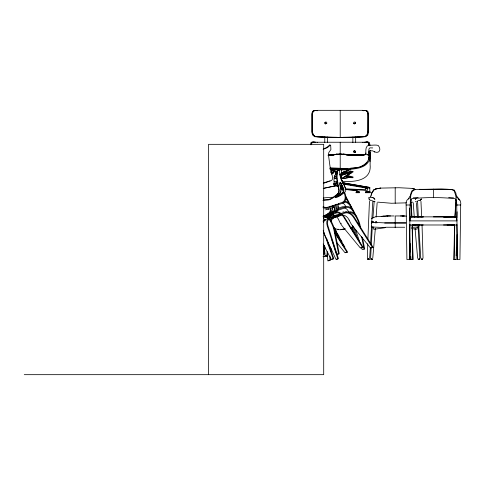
<?xml version="1.0" encoding="UTF-8"?>
<svg xmlns="http://www.w3.org/2000/svg" width="485" height="485" viewBox="0 0 485 485"><rect width="100%" height="100%" fill="white"/><g stroke="black" fill="none" stroke-linecap="round" stroke-linejoin="round"><path stroke-width="0.73" d="M375.669 222.985L375.669 221.469L376.548 221.433L376.839 222.985M341.07 188.313L341.385 188.216L341.398 184.173M409.316 259.505L410.08 204.997C410.904 200.026 409.31 191.108 415.275 189.568M457.543 197.492C459.792 199.359 461.29 202.045 460.689 204.997L459.925 259.505L457.373 259.505L456.852 224.537M409.97 224.537L409.455 259.505L406.903 259.505L406.133 204.997C405.818 202.748 406.218 200.141 408.37 198.905M341.519 185.288L341.458 188.629L343.404 188.701M457.112 234.625L456.155 259.505L453.893 259.505L454.542 225.161M454.081 259.505L454.748 225.082M341.913 188.629L341.998 185.288M367.757 243.688L367.363 258.262M367.891 239.214L369.449 201.317M369.23 155.394C369.23 160.662 365.399 165.961 360.106 166.901M370.103 155.4C370.061 169.089 353.08 169.514 343.18 169.32M419.792 258.287L418.106 226.792M456.906 217.801L457.119 211.775M456.13 255.734L456.44 247.441M365.89 154.412L365.945 152.969M369.412 152.666L369.079 155.509M370.291 152.733L369.952 155.515M372.807 201.451L370.582 243.803M371.146 247.538L370.607 258.287M371.261 245.325L372.298 226.792M324.125 250.017L324.374 245.513M324.762 249.805L324.926 246.804M327.163 251.521L326.957 255.274L325.017 255.637L324.604 249.648M327.714 252.812L327.587 255.061L325.653 255.431M328.163 244.561L328.248 243.058M330.03 256.025L329.782 260.53L327.842 260.894L327.381 254.152M330.4 249.278L330.521 247.023M330.54 258.068L330.418 260.318L328.478 260.688M330.909 251.315L331.073 248.314M371.674 226.022L371.589 226.847L371.177 226.889M423.041 258.262L422.047 225.052M370.346 247.526L369.631 258.353M311.582 144.578L311.922 142.487L313.395 141.923L317.681 142.317M454.833 216.989L455.876 200.814L455.257 198.692C441.053 197.213 425.769 197.213 411.565 198.692L410.947 200.814L411.989 216.989M455.075 216.904L456.082 201.396L455.845 199.681L456.658 201.202M372.929 217.753L374.129 202.118M373.207 226.944L373.444 229.126L374.996 229.162L375.19 228.805M375.354 228.368L372.753 258.335M376.142 217.074L377.142 202.76M409.886 220.887L410.383 216.862L412.371 216.85L423.35 216.922L410.383 216.862L456.44 216.862L456.937 220.887L409.855 220.887M368.545 153.017L368.988 148.925L369.637 148.046M310.43 144.785L311.067 142.396L312.631 141.911L315.965 142.378M311.309 144.785L311.922 142.463L314.62 142.293M368.515 159.735L369.152 155.37M419.47 258.996C418.112 259.578 417.961 259.596 419.47 258.996L419.119 258.96M410.164 197.498L410.959 193.109L411.844 190.896L413.669 189.611L441.744 189.289L451.553 189.568L454.008 190.514L455.657 195.085L456.688 202.906L457.513 259.505M369.952 161.699L370.128 150.301M454.421 216.995L456.44 216.862L443.478 216.922L454.451 216.85M368.958 157.867L369.079 157.389M422.247 258.99C420.459 259.487 422.15 259.808 422.629 259.008M368.715 259.014L368.442 259.505L367.775 259.008L369.121 259.069L368.442 259.505L367.775 259.008M370.504 197.122L372.092 192.436L373.838 189.932L376.002 188.877L380.731 188.101L375.899 188.92L373.711 190.035L372.092 192.436L371.049 195.334M415.875 198.323L415.53 199.432L415.875 198.583M341.373 169.908L341.373 172.83L348.327 170.374L348.533 169.908M348.739 169.908L348.533 170.374L341.579 172.83L341.579 174M341.373 172.83L348.739 170.374L348.945 169.908M372.092 259.299L371.092 259.245C372.365 259.445 371.88 259.754 370.928 258.996L371.28 258.96M372.268 259.069L371.322 259.42L371.686 259.42M410.164 201.202L410.983 199.681L410.74 201.396L411.747 216.904M368.988 151.847L370.11 150.793L372.747 150.853L374.735 152.005C379.888 153.757 381.343 149.077 378.221 145.445C375.269 144.554 371.971 145.567 368.933 145.106C365.005 146.124 366.036 151.029 365.751 154.097M419.046 259.22L418.543 259.451L419.313 259.245M408.249 199.086L410.037 196.079M422.138 259.342C420.81 258.996 423.411 259.839 421.277 259.069L422.083 259.42M419.416 259.069L418.27 259.354L418.804 259.505L418.076 259.148M372.013 192.648L373.838 189.932L376.002 188.877L380.67 188.101L399.046 187.737L412.256 188.392M421.107 199.347L421.338 199.002L420.04 200.378M337.948 193.454L338.136 193.175A4.244 3.11 85.5 0 0 338.706 189.441M421.338 199.002L420.446 200.281L418.003 200.378M327.254 217.741A9.257 6.614 72.3 0 1 327.46 216.262L328.284 215.637L328.484 216.049L327.551 216.589L330.2 215.558L331.661 214.806L331.461 214.394L333.049 213.776L333.25 214.188L336.22 213.03A8.293 5.093 61.6 0 1 340.64 213.903M329.388 212.448L329.6 212.169A4.244 3.48 84.7 0 0 330.273 208.435M337.942 193.466L337.342 194.085A54.526 9.839 -28.6 0 0 335.135 195.819L334.608 196.237A17.508 12.246 71.7 0 1 333.716 196.874L331.388 198.323A17.508 12.246 71.7 0 1 327.333 199.62L323.592 199.856M367.042 162.051C358.221 171.969 341.755 167.47 329.885 168.046M329.382 212.454L328.697 213.079A54.526 6.166 -29.7 0 0 326.162 214.806L325.55 215.231A17.508 13.78 68.7 0 1 324.938 215.625M372.328 259.148L371.455 259.36L370.928 258.996M371.565 218.583L375.511 216.746L384.744 216.122M325.435 122.008L324.889 122.547L324.889 123.396M324.889 122.632L326.211 122.008L326.763 122.547L326.763 123.396L325.435 123.936L324.889 123.311M326.763 123.311L325.435 123.851M355.547 123.311L354.22 123.851M355.547 151.884L354.996 152.375L353.674 151.884M337.536 194.491L338.566 193.194A4.741 3.468 85.5 0 0 339.033 189.332L337.524 181.754A18.497 13.538 85.5 0 1 337.081 175.437L337.299 171.532A0.921 0.618 -80.3 0 1 337.869 170.593L338.694 170.32A0.921 0.618 -80.3 0 1 339.361 170.853L340.064 174.448A18.497 11.943 59.4 0 0 341.98 180.281L345.217 187.295A4.741 3.062 59.4 0 1 345.678 190.847L344.92 192.054A53.429 9.621 -28.6 0 1 343.222 193.442L342.149 194.297A17.969 12.568 71.7 0 1 341.416 194.806L339.082 196.255A17.969 12.568 71.7 0 1 335.371 197.547M329.667 144.997L327.369 146.925A17.508 4.359 -3.7 0 1 323.543 148.786M349.176 220.081L349.685 221.178A18.994 13.477 57.7 0 0 353.141 226.683L370.479 247.987L372.474 247.605L353.535 217.365A8.293 5.844 58.1 0 0 345.114 213.03L341.61 214.188L338.833 215.916L331.328 218.395L332.88 217.11M339.73 214.806L335.499 216.534L335.984 216.049L335.79 215.637L335.099 216.249L339.73 214.806L339.536 214.394L341.416 213.776L341.61 214.188M339.021 214.825L339.536 214.394M338.833 215.916L341.416 213.776M340.816 183.227L343.022 188.016A4.25 2.746 59.4 0 1 343.113 191.927L342.786 192.29A46.996 8.481 -28.6 0 1 341.028 193.745L340.064 194.515A17.508 12.246 71.7 0 1 339.342 195.012L335.093 196.746M339.536 195.425A17.969 12.568 71.7 0 0 340.276 194.915L341.616 193.842A45.244 8.148 -28.6 0 0 343.034 192.678L343.55 192.03A4.729 3.055 59.4 0 0 343.307 187.925L341.173 183.288A0.94 0.667 72.3 0 0 339.924 183.694L340.937 188.707A4.729 3.462 85.5 0 1 340.1 193.169L339.421 193.867A45.244 8.148 -28.6 0 0 337.869 195.079L336.523 196.158A17.969 12.568 71.7 0 1 335.784 196.667L335.044 197.219L338.966 195.782M351.091 227.683L352.243 227.222M326.52 217.292L330.049 215.916L333.049 213.776M333.929 207.004A4.25 3.104 55.3 0 1 333.704 210.92L333.304 211.284A46.996 5.317 -29.7 0 1 331.237 212.733L330.109 213.509A17.508 13.78 68.7 0 1 329.285 214.006M331.904 212.751L332.51 212.333A54.526 6.166 -29.7 0 0 332.88 212.078M325.568 215.77L326.811 214.91A53.429 6.026 -29.6 0 1 328.903 213.485L330.079 212.187A4.741 3.88 84.7 0 0 330.643 208.326M327.139 214.612L328.06 213.976M330.855 213.552L331.892 212.836A45.244 5.099 -29.6 0 0 333.559 211.666L334.195 211.017A4.729 3.456 55.3 0 0 334.262 206.913M341.398 178.625L350.625 172.757L351.091 172.842L351.091 172.254L341.398 175.194L341.398 178.625L341.907 178.625L351.091 172.842M340.058 195.122L338.888 195.843A17.508 12.246 71.7 0 1 338.706 195.958M329.794 206.877L336.657 204.252L336.851 204.664L338.724 204.046L338.53 203.633L342.04 202.475A8.293 5.844 58.1 0 0 344.89 195.152L344.38 193.606A14.101 9.421 85 0 0 343.932 192.545M330.958 206.701L332.904 205.488M331.637 206.81L333.098 205.907M335.681 204.858L336.657 204.252M336.681 204.785L338.53 203.633M337.354 204.9L338.724 204.046M331.328 218.395L334.104 216.668L333.91 216.255L335.79 215.637M338.682 215.067L338.263 215.298M330.491 215.067L330.079 215.298M323.004 221.148L324.926 220.075A8.336 5.123 66.3 0 0 325.314 219.85M324.271 215.995L326.096 215.013L326.296 215.425L327.884 214.806L327.684 214.388L330.861 213.151L331.061 213.564L332.649 212.945L332.449 212.533L335.42 211.375A8.293 5.093 61.6 0 0 337.754 206.034M325.447 215.601L326.108 215.243M326.205 215.71L327.884 214.806M329.182 214.061L330.861 213.151M329.26 214.255L331.231 213.188M331.594 213.515L332.649 212.945M330.049 215.916L333.25 214.188M408.709 198.717L409.376 198.383M342.004 178.613L350.328 177.346L344.483 176.346M352.777 177.292L353.086 177.007L346.708 175.285M343.004 211.812L343.38 211.666M350.855 227.792L351.607 227.429A6.996 4.662 58.5 0 0 352.88 225.834M331.74 208.174L334.262 207.192M323.125 216.171L326.096 215.013M324.889 216.468L335.82 212.206A9.215 5.656 61.6 0 1 341.301 213.582M328.284 215.637L325.708 217.135M331.661 214.806L327.411 216.304M327.248 217.159L332.025 215.298A8.336 5.123 74.3 0 1 335.226 215.673M323.107 149.271L324.222 148.901A18.43 4.583 -3.7 0 0 328.242 146.943L330.412 145.124A1.061 0.333 -88.9 0 1 330.673 145.239L330.903 149.447A1.043 0.327 -88.9 0 1 330.77 149.762L328.872 152.435L328.49 154.109A2.14 0.752 -88.2 0 0 328.521 155.327L329.867 165.349A21.485 13.871 59.4 0 0 330.37 168.028L330.697 169.423A8.027 2.783 78.8 0 1 330.855 170.108A8.312 2.904 76.9 0 1 331.019 170.859L332.134 175.309A5.735 2.019 72.1 0 1 332.522 177.777L332.37 179.426L331.637 180.402A17.078 4.25 -3.7 0 1 329.103 181.438L324.647 182.912A17.078 4.25 -3.7 0 1 323.259 183.33M327.751 181.529L323.932 182.79A16.514 4.11 -3.7 0 1 323.719 182.857M331.025 206.113L327.52 207.271A8.293 5.844 58.1 0 1 323.089 206.719M338.445 208.089L341.901 206.95A9.215 6.475 86.4 0 1 344.708 206.913M338.124 209.217L345.732 206.707M337.033 210.563L346.017 207.598A8.336 5.953 72.3 0 1 353.692 212.394M328.654 217.838A9.215 6.475 86.4 0 1 330.212 216.995L344.726 212.206A9.215 6.475 86.4 0 1 347.533 212.169M334.104 216.668L330.6 217.826A8.293 5.844 58.1 0 0 327.939 225.822L338.439 258.638L336.645 259.166M328.345 219.632L341.476 215.298A8.336 5.953 72.3 0 1 349.151 220.093M341.931 175.273L351.091 172.272M341.385 187.64L340.531 187.786M334.759 183.56L337.172 182.803L333.844 183.354M417.488 201.202L416.851 201.372L417.336 201.233M338.281 229.241L337.875 229.126M341.931 173.369L351.061 171.217L353.086 171.502M341.931 173.933L351.061 171.787L353.086 171.92L346.708 175.849L353.086 177.728L348.018 177.577M415.293 201.766L415.924 201.633M346.993 154.406L349.8 154.951L343.247 154.175L346.993 154.406L349.8 154.951L340.215 154.175L330.637 154.976L337.184 154.175L330.637 154.939L333.444 154.406M345.659 252.546L347.654 252.164L334.553 231.224M371.116 247.78L373.111 247.392L354.086 217.019A9.215 6.493 58.1 0 0 344.726 212.206M345.356 228.744L341.773 229.405A13.616 9.076 58.5 0 1 340.937 229.508M344.72 228.95L341.137 229.617A13.616 9.076 58.5 0 1 338.53 229.629L336.632 229.169A14.101 10.003 57.7 0 1 333.735 227.792M350.867 228.532L352.122 228.302M454.542 224.919L443.52 224.985M337.36 254.116L339.239 253.764L334.662 230.236A18.994 12.658 58.5 0 0 332.686 224.258L331.655 222.051A9.257 6.614 72.3 0 0 329.454 218.838M336.723 254.322L338.609 253.976L334.026 230.442A18.994 12.658 58.5 0 0 332.049 224.464L331.085 222.409A8.336 5.953 72.3 0 0 328.636 219.062M365.811 142.293L367.042 142.075L368.515 142.487L369.176 145.403M333.632 184.712L337.348 184.064M333.904 183.482L338.009 182.803M333.619 184.13L337.348 183.475M334.486 176.595L335.947 176.346M334.735 183.997L337.53 183.524M360.907 247.78L363.144 247.392L344.332 217.019A9.215 5.656 61.6 0 0 342.398 214.558M375.105 229.138L384.884 227.75M358.657 167.325L350.516 168.162M323.374 253.994L324.798 253.764L323.592 244.943M322.998 256.559L324.459 256.322M325.914 256.086L327.375 255.85M323.343 256.753L327.52 256.074M330.637 154.976L333.444 154.521L328.175 155.158M329.933 155.103L333.444 154.545M350.328 177.346L342.264 178.625M331.716 259.166L333.777 258.638L326.478 237.947M365.011 154.406L354.608 155.182L361.313 155.03M324.538 216.037L324.295 216.067M364.465 142.378L367.806 141.911L369.37 142.396L370.049 145.403M411.025 202.372L412.711 202.13M422.192 259.123L422.605 259.069M363.132 110.75L365.799 110.422L367.8 111.259L368.642 113.993L368.642 131.793L367.8 135.048L365.799 136.685C348.806 137.873 331.625 137.873 314.632 136.685L312.637 135.042L311.637 131.787L311.637 113.993L312.637 111.253L314.632 110.422L317.299 110.75M363.138 154.763L359.494 155.176L365.011 154.545M328.684 155.103L340.215 153.884L355.184 155.091M362.75 142.317L367.042 141.923L368.509 142.463L368.891 145.124M365.011 154.745L363.15 154.915M328.175 155.261L329.933 155.042L328.163 155.109M352.844 155.273L361.325 155M357.754 155.285L350.503 155.042L357.766 155.242L365.011 154.679L360.094 155.085M384.12 216.164L382.623 216.31L387.921 215.964L385.496 215.97M361.683 155.012L359.494 155.103L363.138 154.818M331.322 154.945L333.431 154.776M360.094 155.091L365.011 154.8M381.756 216.54L384.993 216.365L381.161 216.571M406.557 202.851L391.45 203.257L377.688 202.13M453.893 224.797L451.135 224.985L454.415 224.779M333.341 197.231L325.853 197.704A2.764 0.358 -11 0 0 323.216 198.123M322.931 200.347L327.423 200.069A17.969 12.568 71.7 0 0 331.582 198.735L333.91 197.286A17.969 12.568 71.7 0 0 334.644 196.777L335.723 195.916A53.429 9.621 -28.6 0 1 337.536 194.491M324.786 207.61L327.781 207.422M355.184 155.024L350.503 155.103L346.993 154.606L350.503 155.103L346.993 154.545L349.8 154.976M337.075 182.803L337.493 182.778M418.428 259.178L418.985 259.148M347.005 168.35L337.275 168.562L329.921 168.162M411.783 227.35L418.931 226.974M343.18 181.438C355.208 182.081 371.837 180.384 370.103 164.53L370.291 152.387M413.341 197.789L418.143 197.644M447.115 224.985L452.857 224.791M419.222 189.302C430.813 189.526 442.799 188.089 454.233 190.011L455.864 193.109L456.658 197.498M343.156 137.297L362.744 136.873L365.199 136.473L367.042 134.969L367.933 130.556L367.86 113.926L367.042 111.18L365.199 110.422L362.75 110.604L365.199 110.441L367.036 111.192L367.909 113.108L368.073 116.048L367.909 132.617L367.036 134.897L365.199 136.473C348.642 137.77 331.788 137.788 315.232 136.473L313.389 134.963L312.522 132.672L312.352 115.054L312.801 111.962L313.395 111.18L315.238 110.422L317.681 110.604L315.232 110.441L313.395 111.192L312.522 113.108L312.395 130.732L312.795 133.836L313.395 134.897L315.232 136.473L317.681 136.867L337.281 137.297M384.654 223.027L405.751 223.027M405.909 222.87L384.496 222.87L372.086 222.269M403.478 215.964L402.483 215.964L406.333 216.104M409.595 231.612L410.837 259.505L410.722 256.486M412.28 225.161L412.929 259.505L412.074 225.082M317.693 110.325L362.744 110.325M317.281 142.238L363.15 142.238M354.22 150.883L355.547 151.381M330.249 169.32L350.788 169.32M330.249 169.908L350.788 169.908M331.485 169.908L332.11 170.374L331.904 169.908M348.327 170.374L348.739 170.374M339.858 174L342.216 174M341.64 180.675L342.555 180.675M341.64 181.026L342.586 181.026M337.372 182.778L337.718 182.778M342.713 182.778L343.059 182.778M339.621 183.366L340.809 183.366M365.387 187.962L365.787 188.398L367.309 188.398M356.56 191.557L358.955 191.557M365.593 191.599L369.806 191.557L369.806 188.041L369.255 187.901M356.317 191.672L359.191 191.672M367.145 191.672L370.049 191.672M365.35 192.096L367.739 192.096M355.96 192.139L359.549 192.139M367.303 192.139L370.413 192.139M355.96 192.727L359.549 192.727M365.35 192.727L370.413 192.727M406.133 204.997L410.08 204.997M460.689 204.997L456.743 204.997L457.355 204.997M394.056 215.958L386.994 215.964L390.534 215.952M400.513 215.952L403.411 215.964M433.414 216.868L456.44 216.862M409.34 224.985L457.022 224.985M385.654 227.247L404.751 227.247M410.668 259.505L412.929 259.505M453.893 259.505L456.155 259.505M24.25 374.675L323.701 374.675L323.701 144.33L208.526 144.33L208.526 374.675M404.908 215.97L395.202 215.958L395.202 227.744M385.654 227.598L371.474 226.974M423.302 224.985L412.28 224.919M370.11 147.87L372.747 147.925M448.686 197.644L453.487 197.789M413.966 224.791L419.713 224.985M342.052 189.217L343.55 189.283M345.787 189.386L367.43 190.387L367.394 187.665L367.933 187.804M345.647 188.81L365.811 189.799L365.787 188.398M334.28 181.281L337.257 181.438M329.818 168.919L337.257 169.32M370.983 259.069L371.971 259.178M343.362 182.803L342.937 182.778L342.483 181.026M412.408 224.779L415.687 224.985L412.935 224.797M345.259 189.496L357.209 190.387L345.726 189.55M347.005 154.776L349.109 154.945M372.08 197.607L372.389 197.631M369.746 188.065L368.461 187.895M374.274 201.445L372.916 201.202M342.41 182.803L369.994 187.489L343.295 182.803L345.708 183.56M411.911 216.34L414.893 216.746M367.8 259.069L368.545 259.426M368.345 259.475L369.146 259.123L368.442 259.505L368.151 258.99M366.884 154.539L368.303 154.824M334.05 177.989L336.972 178.407M343.247 154.188L348.309 154.964M331.237 212.733L331.892 212.836M333.759 177.928L336.675 178.389M342.889 183.524L369.637 187.974M347.114 176.97L350.031 177.474M341.028 193.745L341.616 193.842M337.869 195.079L337.281 194.982A46.996 8.481 -28.6 0 1 337.554 194.764M411.656 228.52L415.299 229.138M343.083 183.475L367.8 187.786M343.804 184.191L367.697 188.362M375.105 201.766L373.838 201.166L374.596 201.578M414.402 188.877L412.177 188.374L414.505 188.92M373.517 197.801L374.875 199.432L374.523 198.323L370.789 197.055L368.624 197.674L369.297 199.347M330.776 171.551L333.589 172.211M335.693 172.708L337.099 173.036M330.776 172.114L333.589 172.781M335.693 173.272L337.099 173.606M326.684 209.308L328.181 209.32A17.078 4.359 -1.6 0 0 330.534 208.635M338.324 186.052L337.608 185.876A13.616 9.682 85.8 0 0 335.044 185.876L324.216 188.168A6.996 4.971 85.8 0 0 323.834 188.416M372.401 200.378L369.952 200.281L369.061 199.002L369.928 199.923M373.577 222.094L374.02 222.221L372.147 221.421M341.07 188.016L341.385 188.107M331.225 172.648L332.649 173.109M335.487 174.036L336.905 174.503M330.758 172.733L332.874 173.424M337.463 172.339L331.904 170.374L331.691 169.908M331.691 170.374L333.777 171.114M335.171 171.605L337.257 172.339M338.124 186.422L336.978 186.082A13.616 9.682 85.8 0 0 334.407 186.088L323.58 188.38A6.996 4.971 85.8 0 0 323.198 188.629M373.135 221.96L372.438 221.536M334.244 175.928L336.693 177.468M334.729 175.885L336.578 177.061M458.452 198.905L459.865 200.19M372.031 221.33L372.535 221.742M354.996 122.008L355.547 122.547L355.547 123.396L354.22 123.936L353.674 123.311M355.547 122.632L354.22 122.008L353.674 122.547L353.674 123.396M337.063 242.967L345.029 252.758L347.024 252.37L334.905 233.006M372.698 222.021L372.134 221.178M334.298 227.811L336.341 231.139M333.965 228.035L339.173 236.395M334.032 228.605L335.638 231.163M334.426 229.514L341.998 241.651M334.45 230.029L338.063 235.783M334.492 230.369L344.829 246.907M334.868 231.448L338.081 236.559M338.882 237.838L340.488 240.396M334.886 232.224L344.192 247.114M456.785 196.079L458.574 199.086M421.859 259.426L421.689 259.014M415.208 228.805L415.409 229.162L416.954 229.126L417.197 226.944M323.174 243.979L331.176 259.372L333.268 259.045L323.834 232.194M371.516 259.481L371.419 259.148M351.449 206.768L352.486 208.974A18.994 12.658 58.5 0 1 353.244 210.757M353.711 212.381L354.438 213.927M345.793 196.255L346.83 198.468A18.994 12.658 58.5 0 1 347.696 200.541M351.607 208.671L350.885 207.125A8.336 5.953 72.3 0 0 343.683 202.184M348.782 203.415L348.054 201.869A8.336 5.953 72.3 0 0 345.605 198.523M345.472 197.128L346.193 198.674M341.695 180.371L343.459 184.197M344.047 185.47L344.926 187.386M355.535 229.435L360.046 243.088M361.47 247.398L362.18 249.551L364.696 248.993L362.404 237.232M353.656 227.053L357.451 238.547M352.249 226.107L355.099 234.734M351.558 227.319L352.983 231.63M331.983 239.954L336.487 253.606M458.119 198.717L458.24 199.28M339.73 184.373L340.464 188.071M338.706 189.441L337.196 181.857A18.97 13.883 85.5 0 1 336.742 175.376L336.966 171.478A0.921 0.618 -80.3 0 1 337.53 170.538L338.36 170.265A0.921 0.618 -80.3 0 1 339.021 170.799M360.688 228.405L360.112 225.464A18.994 12.658 58.5 0 0 358.142 219.487L357.105 217.28A9.257 6.614 72.3 0 0 348.545 211.927M361.628 236.704L364.059 249.205M417.646 258.335L415.051 228.368M418.816 226.847L418.725 226.022M420.768 258.353L418.658 224.446M323.252 246.623L324.265 253.976M334.511 170.981L334.347 170.471L332.995 172.43A17.508 4.468 -1.6 0 1 331.485 173.654M416.421 202.694L417.421 217.001M413.262 202.76L414.263 217.074M334.341 185.931L333.983 180.838A2.14 0.467 -88.3 0 1 333.977 179.662C334.292 178.741 337.699 166.591 333.904 172.448A18.43 4.704 -1.6 0 1 331.54 174.115M420.95 201.317L421.671 216.898M417.597 201.451L418.312 217.031M410.243 243.67L410.553 251.964M409.576 208.01L409.977 219.311M371.783 222.518L371.801 223.306M369.309 154.418L369.261 151.017M433.414 189.095L433.414 197.765M395.202 187.713L395.202 203.294M374.735 151.362L374.735 152.005M369.412 152.326L369.412 154.654M368.891 152.405L368.891 155.715M368.545 154.109L368.545 155.461M355.663 136.994L355.663 142.687M352.856 136.994L352.856 142.687M350.625 172.181L350.625 172.757M350.406 169.32L350.406 169.908M342.343 180.675L342.343 181.026M341.204 174L341.204 179.789M340.215 110.325L340.215 137.297M340.215 142.238L340.215 153.199M340.215 153.884L340.215 168.562M327.581 136.994L327.581 142.687M324.768 136.994L324.768 142.687M338.318 205.543A9.215 5.656 61.6 0 1 335.82 212.206M334.407 185.646A9.257 6.614 72.3 0 1 338.53 186.107M327.642 216.486A9.257 5.693 66.3 0 1 327.442 217.801M329.673 145.027A0.976 0.303 -88.9 0 1 329.964 145.215M330.079 180.675A16.514 4.11 -3.7 0 1 329.558 180.893M328.8 181.178A16.514 4.11 -3.7 0 1 328.393 181.317M330.212 216.995A9.215 6.493 58.1 0 0 327.254 225.883L337.833 259.045L336.008 259.372L325.089 235.946A18.994 12.689 85 0 1 323.228 230.26M323.331 222.609A9.257 6.614 72.3 0 1 326.66 219.165M341.428 179.783A18.97 12.246 59.4 0 1 341.179 179.189M340.943 178.595A18.97 12.246 59.4 0 1 340.725 177.995M340.518 177.395A18.97 12.246 59.4 0 1 340.155 176.188M339.997 175.588A18.97 12.246 59.4 0 1 339.73 174.394M340.706 189.538A4.25 3.11 85.5 0 1 340.712 190.265M340.452 191.66A4.25 3.11 85.5 0 1 340.191 192.284M339.858 192.83A4.25 3.11 85.5 0 1 339.664 193.066M345.065 187.719A4.244 2.74 59.4 0 1 345.29 188.392M337.148 196.68A17.508 12.246 71.7 0 1 336.742 196.807M338.675 193.891A46.996 8.481 -28.6 0 1 338.966 193.667M343.871 192.339A54.526 9.839 -28.6 0 1 343.568 192.587M341.404 194.279A17.508 12.246 71.7 0 1 341.222 194.394M335.778 196.134A17.508 12.246 71.7 0 1 335.59 196.255M339.742 182.772A0.94 0.667 72.3 0 1 340.828 183.215M342.756 202.985A8.293 5.832 86.4 0 1 345.841 206.774M344.617 201.202A9.257 6.614 72.3 0 1 351.431 206.78M353.353 211.054A18.994 12.658 58.5 0 1 353.462 211.351M353.104 226.392A6.996 4.662 58.5 0 1 352.249 227.235M348.836 212.818A8.336 5.953 72.3 0 1 356.524 217.65L357.506 219.699A18.994 12.658 58.5 0 1 359.482 225.677M330.952 221.93A8.336 5.953 72.3 0 1 334.323 217.613M330.467 220.82A9.257 6.614 72.3 0 1 332.073 217.989M328.763 208.823A16.514 4.213 -1.6 0 1 328.109 209.005M336.208 206.349A17.078 4.359 -1.6 0 1 335.905 206.501M341.216 223.549A18.994 14.92 52.5 0 1 341.052 223.27M336.596 216.734A8.336 5.123 74.3 0 1 338.827 220.093L339.33 221.178A18.994 14.92 52.5 0 0 342.749 226.683L360.373 247.987L362.61 247.605L343.877 217.365A8.293 5.093 61.6 0 0 342.137 215.152M332.255 207.695A4.729 3.874 84.7 0 1 331.267 212.163L330.497 212.86A45.244 5.099 -29.6 0 0 328.715 214.073L327.157 215.152A17.969 14.144 68.7 0 1 326.52 215.54M335.875 206.283A4.741 3.462 55.3 0 1 336.099 209.841L335.153 211.048A53.429 6.026 -29.6 0 1 333.165 212.43L331.922 213.291A17.969 14.144 68.7 0 1 331.285 213.679M331.989 208.526A4.25 3.486 84.7 0 1 331.989 209.259M331.679 210.654A4.25 3.486 84.7 0 1 331.546 210.975M324.726 215.746A17.508 13.78 68.7 0 1 324.52 215.861M335.869 207.386A4.244 3.104 55.3 0 1 335.838 209.296M326.732 214.879A17.508 13.78 68.7 0 1 326.314 215.128M331.497 213.018A17.508 13.78 68.7 0 1 331.291 213.145M331.079 213.267A17.508 13.78 68.7 0 1 330.873 213.388M329.018 213.321A46.996 5.317 -29.7 0 1 329.667 212.879M333.601 211.575A54.526 6.166 -29.7 0 1 333.237 211.83M330.121 214.043A17.969 14.144 68.7 0 1 329.909 214.176M323.386 217.589A8.336 5.953 72.3 0 1 328.133 218.65M323.434 218.565A8.293 5.832 86.4 0 1 325.102 220.293M323.095 216.698A9.257 6.614 72.3 0 1 328.369 217.88M345.344 197.34A9.257 6.614 72.3 0 1 348.6 201.524L349.655 203.718A18.994 12.658 58.5 0 1 350.528 205.798M340.797 187.374A14.101 9.421 85 0 1 343.489 190.381M344.568 192.333A14.101 9.421 85 0 1 345.017 193.4L345.593 195.164A9.215 6.493 58.1 0 1 342.422 203.3L327.908 208.095A9.215 6.493 58.1 0 1 322.98 207.489M340.888 188.204A14.101 9.421 85 0 1 343.422 191.533M332.819 207.337A17.969 12.568 71.7 0 1 332.395 207.453M334.05 206.877A17.969 12.568 71.7 0 1 333.85 206.968M325.526 209.75A17.969 12.568 71.7 0 1 325.108 209.878M326.745 209.259A17.969 12.568 71.7 0 1 326.55 209.356M344.599 207.816A8.293 5.832 86.4 0 1 348.673 212.03M327.939 218.007A8.336 5.953 72.3 0 1 328.121 216.674M345.72 206.671A9.257 6.614 72.3 0 1 354.256 212.036L355.311 214.231A18.994 12.658 58.5 0 1 356.069 216.007M356.184 216.31A18.994 12.658 58.5 0 1 356.293 216.607M354.22 150.683L353.674 151.181L353.674 152.084L354.996 152.575L355.547 152.084L355.547 151.181L354.22 150.683M334.638 154.709L333.365 154.97L334.638 154.709M337.184 154.188L332.128 154.964L337.184 154.194M340.215 154.109L337.184 154.4L343.247 154.4L340.215 154.109M368.218 259.239L368.964 259.342L368.218 259.239M368.303 154.739L366.884 154.745L368.303 154.745M347.066 154.97L345.793 154.709L347.066 154.97"/></g></svg>
